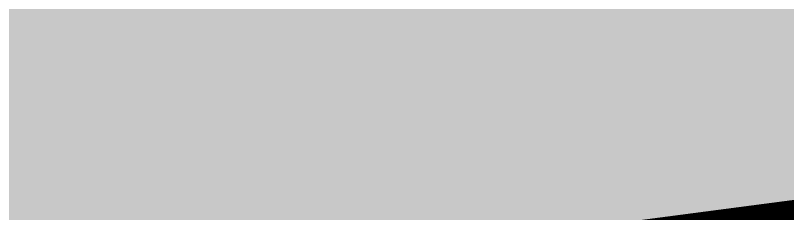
# Model space of a CAD drawing. Header units: millimetres. Extents: x -11 to 223, y -88 to 3.
# Drawn here: x 19.658 to 20.383, y -16.542 to -16.356 of the extents above; entities that cross this region are included whole.
import ezdxf

# ---------------------------------------------------------------- set-up
doc = ezdxf.new("R2010")
doc.units = ezdxf.units.MM
doc.header["$MEASUREMENT"] = 0
doc.layers.add('Bottom-Layer', color=7, linetype='Continuous', true_color=0x0000ff)
doc.layers.add('Top-Layer', color=7, linetype='Continuous', true_color=0xff0000)

msp = doc.modelspace()

# ---------------------------------------------------------------- hatches: boundary and pattern name
at = {"layer": 'Bottom-Layer'}
msp.add_hatch(color=256, dxfattribs=at).paths.add_polyline_path([(-10.33528, 1.97866), (-0.38039, 1.97866), (-0.84578, 1.72673), (-1.19549, 1.32954), (-1.38645, 0.83599), (-1.39516, 0.30686), (-1.22055, -0.1927), (-0.8841, -0.60119), (-0.42726, -0.8683), (0.09374, -0.96115), (1.79374, -0.96115), (2.31473, -0.8683), (2.77158, -0.60119), (3.10802, -0.1927), (3.28264, 0.30686), (3.27393, 0.83599), (3.08296, 1.32954), (2.73326, 1.72673), (2.26787, 1.97866), (222.62891, 1.97866), (222.62891, -87.47523), (-10.33528, -87.47523)])
at = {"layer": 'Top-Layer'}
msp.add_hatch(color=256, dxfattribs=at).paths.add_polyline_path([(-10.33528, 1.97866), (-0.38039, 1.97866), (-0.84578, 1.72673), (-1.19549, 1.32954), (-1.38645, 0.83599), (-1.39516, 0.30686), (-1.22055, -0.1927), (-0.8841, -0.60119), (-0.42726, -0.8683), (0.09374, -0.96115), (1.79374, -0.96115), (2.31473, -0.8683), (2.77158, -0.60119), (3.10802, -0.1927), (3.28264, 0.30686), (3.27393, 0.83599), (3.08296, 1.32954), (2.73326, 1.72673), (2.26787, 1.97866), (222.62891, 1.97866), (222.62891, -87.47523), (-10.33528, -87.47523)])

# ---------------------------------------------------------------- linework, layer by layer
at = {"layer": 'Bottom-Layer', "const_width": 0.0508}
msp.add_lwpolyline([(17.5889, -19.40564), (17.68628, -20.14538), (17.97181, -20.83471), (18.42603, -21.42665), (19.01797, -21.88087), (19.7073, -22.1664), (20.44704, -22.26378), (21.18678, -22.1664), (21.87611, -21.88087), (22.46806, -21.42665), (22.92227, -20.83471), (23.2078, -20.14538), (23.30519, -19.40564), (23.2078, -18.6659), (22.92227, -17.97657), (22.46806, -17.38462), (21.87611, -16.93041), (21.18678, -16.64488), (20.44704, -16.54749), (19.7073, -16.64488), (19.01797, -16.93041), (18.42603, -17.38462), (17.97181, -17.97657), (17.68628, -18.6659)], close=True, dxfattribs=at)
at = {"layer": 'Top-Layer', "const_width": 0.0508}
msp.add_lwpolyline([(23.56684, -19.81209), (23.19804, -20.18089), (23.30499, -19.43879), (23.21528, -18.6944), (22.93506, -17.99895), (22.48362, -17.40031), (21.89203, -16.93967), (21.201, -16.64873), (20.45809, -16.54751), (19.71442, -16.64298), (19.02116, -16.92857), (18.42603, -17.38462), (17.96997, -17.97976), (17.68439, -18.67301), (17.58892, -19.41669), (17.69013, -20.1596), (17.98107, -20.85063), (18.44171, -21.44222), (19.04035, -21.89366), (19.7358, -22.17387), (20.48019, -22.26359), (21.2223, -22.15663), (20.69923, -22.67971), (16.07598, -22.67971)], dxfattribs=at)

doc.saveas('drawing.dxf')
